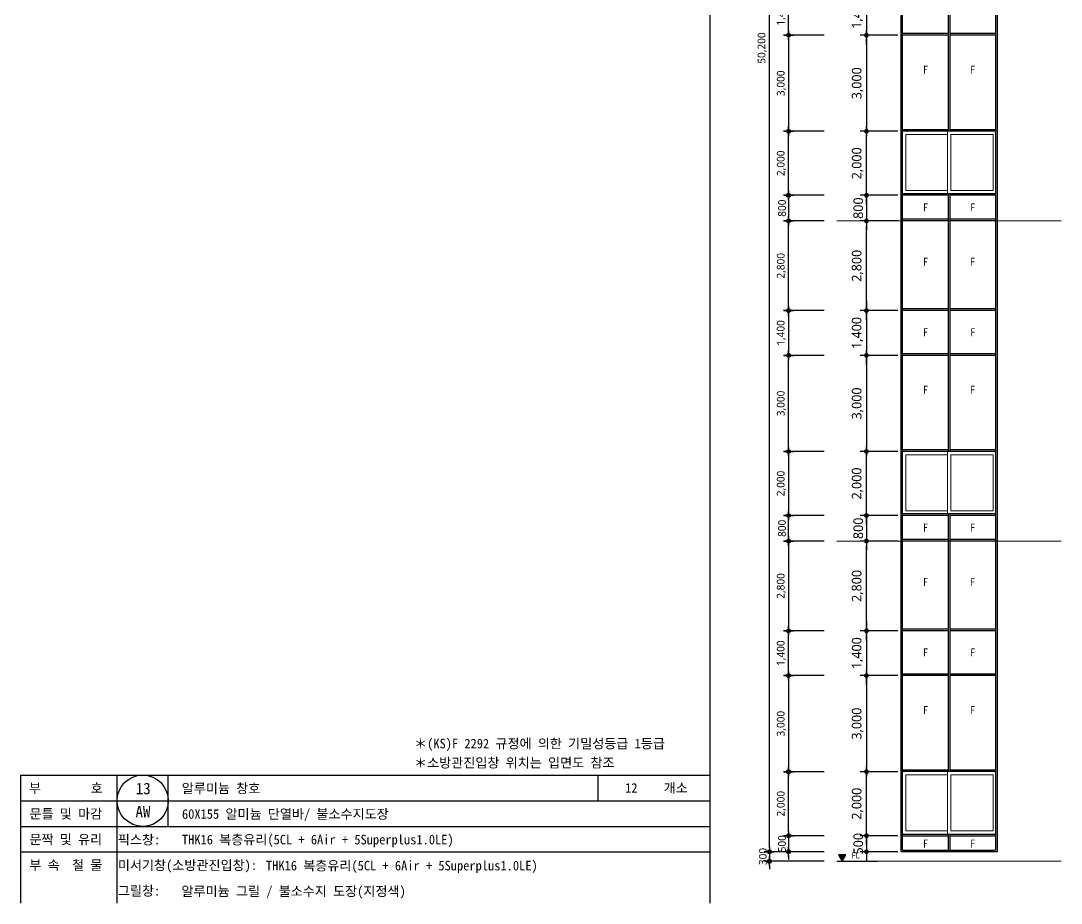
# Model space of a CAD drawing. Header units: millimetres. Extents: x 34479 to 326239, y 111570 to 168880.
# Drawn here: x 221487 to 253971, y 112615 to 140173 of the extents above; entities that cross this region are included whole.
import ezdxf
from ezdxf.enums import TextEntityAlignment as Align

# ---------------------------------------------------------------- set-up
doc = ezdxf.new("R2010")
doc.units = ezdxf.units.MM
doc.header["$LTSCALE"] = 100
doc.header["$MEASUREMENT"] = 0
doc.header["$PDSIZE"] = -10
doc.linetypes.add('CEN', pattern=[62, 60, -1, 0, -1])
doc.layers.get('0').update_dxf_attribs({"linetype": 'CONTINUOUS'})
doc.layers.get('Defpoints').update_dxf_attribs({"color": 153, "linetype": 'CONTINUOUS'})
for name, color, linetype, lineweight in [('A-AXIS-LINE', 1, 'CEN', 15), ('A-ELEV-LIN3', 8, 'CONTINUOUS', 18), ('A-ELEV-WIN', 4, 'CONTINUOUS', 25), ('A-MKXS-TEXT1', 3, 'CONTINUOUS', 25), ('A-XXXX-SYMB', 7, 'CONTINUOUS', 25)]:
    doc.layers.add(name, color=color, linetype=linetype, lineweight=lineweight)
doc.layers.add('A-XXXX-NPLT', color=144, linetype='CONTINUOUS', plot=False)
for name, color, linetype in [('A-XXXX-TABL', 7, 'CONTINUOUS'), ('A-XXXX-TXT2', 3, 'CONTINUOUS'), ('dim', 7, 'CONTINUOUS'), ('NDIM', 7, 'CONTINUOUS')]:
    doc.layers.add(name, color=color, linetype=linetype)
doc.styles.add('HY울릉도L', font='')
doc.styles.add('돋움체', font='')
doc.styles.add('맑은고딕', font='malgun.ttf')
doc.styles.get('HY울릉도L').set_extended_font_data('HYwulM')
doc.styles.get('돋움체').set_extended_font_data('DotumChe')
doc.dimstyles.new('CDIM', dxfattribs={"dimtxt": 3, "dimasz": 1.5, "dimexe": 2, "dimexo": 1, "dimgap": 1, "dimtad": 1, "dimdec": 0, "dimrnd": 0.5, "dimzin": 0, "dimdsep": 32, "dimlunit": 6, "dimtxsty": 'HY울릉도L', "dimblk1": '_CIDOT', "dimblk2": '_CIDOT', "dimsah": 1, "dimcen": 5.5, "dimclrd": 2, "dimclre": 2, "dimclrt": 7, "dimadec": 0, "dimazin": 0, "dimtfac": 1, "dimtdec": 0, "dimtix": 1, "dimtmove": 2, "dimatfit": 1, "dimldrblk": '_CIDOT', "dimfxl": 1, "dimtolj": 1, "dimtzin": 0, "dimlwd": -1, "dimarcsym": 0})
doc.dimstyles.new('NDIM', dxfattribs={"dimscale": 5, "dimtxt": 3, "dimasz": 1.5, "dimexe": 2, "dimexo": 5, "dimgap": 1, "dimtad": 1, "dimdec": 0, "dimrnd": 0.25, "dimzin": 0, "dimdsep": 46, "dimlunit": 6, "dimtxsty": '돋움체', "dimblk1": '_CIDOT', "dimblk2": '_CIDOT', "dimsah": 1, "dimcen": 5, "dimclrd": 7, "dimclre": 7, "dimclrt": 3, "dimadec": 0, "dimazin": 0, "dimtfac": 1, "dimtdec": 0, "dimtix": 1, "dimtmove": 2, "dimatfit": 1, "dimfxl": 1, "dimtolj": 1, "dimtzin": 0, "dimarcsym": 0})

# ---------------------------------------------------------------- blocks, each defined once
blk = doc.blocks.new('_CIDOT')
at = {"color": 0, "linetype": 'ByBlock'}
blk.add_line((2, 0), (-1, 0), dxfattribs=at)
at = {"color": 0, "linetype": 'ByBlock', "const_width": 0.5}
blk.add_lwpolyline([(-0.25, 0, 1), (0.25, 0, 1)], format="xyb", close=True, dxfattribs=at)
blk = doc.blocks.new('*D324')
at = {"layer": 'A-XXXX-NPLT', "transparency": 16777216}
for p, q in [((247891, 124873), (247891, 125023)), ((247891, 124723), (247891, 123923)), ((247891, 123773), (247891, 123623))]:
    blk.add_line(p, q, dxfattribs=at)
at = {"layer": 'A-XXXX-NPLT', "lineweight": -2, "transparency": 16777216}
for p, q in [((248871, 124723), (247691, 124723)), ((248871, 123923), (247691, 123923))]:
    blk.add_line(p, q, dxfattribs=at)
at = {"layer": 'Defpoints', "color": 0, "transparency": 16777216}
for p in [(248971, 124723), (247891, 123923), (248971, 123923)]:
    blk.add_point(p, dxfattribs=at)
at = {"layer": 'A-XXXX-NPLT', "transparency": 16777216, "xscale": 150, "yscale": 150, "zscale": 150}
for p, rotation in [((247891, 124723), 270), ((247891, 123923), 90)]:
    blk.add_blockref('_CIDOT', p, dxfattribs=dict(at, rotation=rotation))
at = {"layer": 'A-XXXX-NPLT', "color": 3, "transparency": 16777216, "insert": (247636, 124323), "char_height": 300, "attachment_point": 5, "rotation": 90, "style": '맑은고딕'}
blk.add_mtext('\\A1;800', dxfattribs=at)
blk = doc.blocks.new('*D325')
at = {"layer": 'A-XXXX-NPLT', "lineweight": -2, "transparency": 16777216}
for p, q in [((248871, 126723), (247691, 126723)), ((248871, 124723), (247691, 124723))]:
    blk.add_line(p, q, dxfattribs=at)
at = {"layer": 'A-XXXX-NPLT', "transparency": 16777216}
blk.add_line((247891, 124873), (247891, 126573), dxfattribs=at)
at = {"layer": 'Defpoints', "color": 0, "transparency": 16777216}
for p in [(247891, 126723), (248971, 126723), (248971, 124723)]:
    blk.add_point(p, dxfattribs=at)
at = {"layer": 'A-XXXX-NPLT', "transparency": 16777216, "xscale": 150, "yscale": 150, "zscale": 150}
for p, rotation in [((247891, 126723), 90), ((247891, 124723), 270)]:
    blk.add_blockref('_CIDOT', p, dxfattribs=dict(at, rotation=rotation))
at = {"layer": 'A-XXXX-NPLT', "color": 3, "transparency": 16777216, "insert": (247611, 125723), "char_height": 300, "attachment_point": 5, "rotation": 90, "style": '맑은고딕'}
blk.add_mtext('\\A1;2,000', dxfattribs=at)
blk = doc.blocks.new('*D326')
at = {"layer": 'A-XXXX-NPLT', "lineweight": -2, "transparency": 16777216}
for p, q in [((248871, 133923), (247691, 133923)), ((248871, 131123), (247691, 131123))]:
    blk.add_line(p, q, dxfattribs=at)
at = {"layer": 'A-XXXX-NPLT', "transparency": 16777216}
blk.add_line((247891, 131273), (247891, 133773), dxfattribs=at)
at = {"layer": 'Defpoints', "color": 0, "transparency": 16777216}
for p in [(247891, 133923), (248971, 133923), (248971, 131123)]:
    blk.add_point(p, dxfattribs=at)
at = {"layer": 'A-XXXX-NPLT', "transparency": 16777216, "xscale": 150, "yscale": 150, "zscale": 150}
for p, rotation in [((247891, 133923), 90), ((247891, 131123), 270)]:
    blk.add_blockref('_CIDOT', p, dxfattribs=dict(at, rotation=rotation))
at = {"layer": 'A-XXXX-NPLT', "color": 3, "transparency": 16777216, "insert": (247611, 132523), "char_height": 300, "attachment_point": 5, "rotation": 90, "style": '맑은고딕'}
blk.add_mtext('\\A1;2,800', dxfattribs=at)
blk = doc.blocks.new('*D327')
at = {"layer": 'A-XXXX-NPLT', "lineweight": -2, "transparency": 16777216}
for p, q in [((248871, 131123), (247691, 131123)), ((248871, 129723), (247691, 129723))]:
    blk.add_line(p, q, dxfattribs=at)
at = {"layer": 'A-XXXX-NPLT', "transparency": 16777216}
blk.add_line((247891, 130973), (247891, 129873), dxfattribs=at)
at = {"layer": 'Defpoints', "color": 0, "transparency": 16777216}
for p in [(248971, 131123), (247891, 129723), (248971, 129723)]:
    blk.add_point(p, dxfattribs=at)
at = {"layer": 'A-XXXX-NPLT', "transparency": 16777216, "xscale": 150, "yscale": 150, "zscale": 150}
for p, rotation in [((247891, 131123), 90), ((247891, 129723), 270)]:
    blk.add_blockref('_CIDOT', p, dxfattribs=dict(at, rotation=rotation))
at = {"layer": 'A-XXXX-NPLT', "color": 3, "transparency": 16777216, "insert": (247610, 130423), "char_height": 300, "attachment_point": 5, "rotation": 90, "style": '맑은고딕'}
blk.add_mtext('\\A1;1,400', dxfattribs=at)
blk = doc.blocks.new('*D328')
at = {"layer": 'A-XXXX-NPLT', "lineweight": -2, "transparency": 16777216}
for p, q in [((248871, 129723), (247691, 129723)), ((248871, 126723), (247691, 126723))]:
    blk.add_line(p, q, dxfattribs=at)
at = {"layer": 'A-XXXX-NPLT', "transparency": 16777216}
blk.add_line((247891, 129573), (247891, 126873), dxfattribs=at)
at = {"layer": 'Defpoints', "color": 0, "transparency": 16777216}
for p in [(248971, 129723), (247891, 126723), (248971, 126723)]:
    blk.add_point(p, dxfattribs=at)
at = {"layer": 'A-XXXX-NPLT', "transparency": 16777216, "xscale": 150, "yscale": 150, "zscale": 150}
for p, rotation in [((247891, 129723), 90), ((247891, 126723), 270)]:
    blk.add_blockref('_CIDOT', p, dxfattribs=dict(at, rotation=rotation))
at = {"layer": 'A-XXXX-NPLT', "color": 3, "transparency": 16777216, "insert": (247611, 128223), "char_height": 300, "attachment_point": 5, "rotation": 90, "style": '맑은고딕'}
blk.add_mtext('\\A1;3,000', dxfattribs=at)
blk = doc.blocks.new('*D329')
at = {"layer": 'A-XXXX-NPLT', "transparency": 16777216}
for p, q in [((247891, 114873), (247891, 115023)), ((247891, 114723), (247891, 114223)), ((247891, 114073), (247891, 113923))]:
    blk.add_line(p, q, dxfattribs=at)
at = {"layer": 'A-XXXX-NPLT', "lineweight": -2, "transparency": 16777216}
for p, q in [((248871, 114723), (247691, 114723)), ((248871, 114223), (247691, 114223))]:
    blk.add_line(p, q, dxfattribs=at)
at = {"layer": 'Defpoints', "color": 0, "transparency": 16777216}
for p in [(248971, 114723), (247891, 114223), (248971, 114223)]:
    blk.add_point(p, dxfattribs=at)
at = {"layer": 'A-XXXX-NPLT', "transparency": 16777216, "xscale": 150, "yscale": 150, "zscale": 150}
for p, rotation in [((247891, 114723), 270), ((247891, 114223), 90)]:
    blk.add_blockref('_CIDOT', p, dxfattribs=dict(at, rotation=rotation))
at = {"layer": 'A-XXXX-NPLT', "color": 3, "transparency": 16777216, "insert": (247636, 114473), "char_height": 300, "attachment_point": 5, "rotation": 90, "style": '맑은고딕'}
blk.add_mtext('\\A1;500', dxfattribs=at)
blk = doc.blocks.new('*D330')
at = {"layer": 'A-XXXX-NPLT', "lineweight": -2, "transparency": 16777216}
for p, q in [((248871, 116723), (247691, 116723)), ((248871, 114723), (247691, 114723))]:
    blk.add_line(p, q, dxfattribs=at)
at = {"layer": 'A-XXXX-NPLT', "transparency": 16777216}
blk.add_line((247891, 114873), (247891, 116573), dxfattribs=at)
at = {"layer": 'Defpoints', "color": 0, "transparency": 16777216}
for p in [(247891, 116723), (248971, 116723), (248971, 114723)]:
    blk.add_point(p, dxfattribs=at)
at = {"layer": 'A-XXXX-NPLT', "transparency": 16777216, "xscale": 150, "yscale": 150, "zscale": 150}
for p, rotation in [((247891, 116723), 90), ((247891, 114723), 270)]:
    blk.add_blockref('_CIDOT', p, dxfattribs=dict(at, rotation=rotation))
at = {"layer": 'A-XXXX-NPLT', "color": 3, "transparency": 16777216, "insert": (247611, 115723), "char_height": 300, "attachment_point": 5, "rotation": 90, "style": '맑은고딕'}
blk.add_mtext('\\A1;2,000', dxfattribs=at)
blk = doc.blocks.new('*D331')
at = {"layer": 'A-XXXX-NPLT', "lineweight": -2, "transparency": 16777216}
for p, q in [((248871, 123923), (247691, 123923)), ((248871, 121123), (247691, 121123))]:
    blk.add_line(p, q, dxfattribs=at)
at = {"layer": 'A-XXXX-NPLT', "transparency": 16777216}
blk.add_line((247891, 121273), (247891, 123773), dxfattribs=at)
at = {"layer": 'Defpoints', "color": 0, "transparency": 16777216}
for p in [(247891, 123923), (248971, 123923), (248971, 121123)]:
    blk.add_point(p, dxfattribs=at)
at = {"layer": 'A-XXXX-NPLT', "transparency": 16777216, "xscale": 150, "yscale": 150, "zscale": 150}
for p, rotation in [((247891, 123923), 90), ((247891, 121123), 270)]:
    blk.add_blockref('_CIDOT', p, dxfattribs=dict(at, rotation=rotation))
at = {"layer": 'A-XXXX-NPLT', "color": 3, "transparency": 16777216, "insert": (247611, 122523), "char_height": 300, "attachment_point": 5, "rotation": 90, "style": '맑은고딕'}
blk.add_mtext('\\A1;2,800', dxfattribs=at)
blk = doc.blocks.new('*D332')
at = {"layer": 'A-XXXX-NPLT', "lineweight": -2, "transparency": 16777216}
for p, q in [((248871, 121123), (247691, 121123)), ((248871, 119723), (247691, 119723))]:
    blk.add_line(p, q, dxfattribs=at)
at = {"layer": 'A-XXXX-NPLT', "transparency": 16777216}
blk.add_line((247891, 120973), (247891, 119873), dxfattribs=at)
at = {"layer": 'Defpoints', "color": 0, "transparency": 16777216}
for p in [(248971, 121123), (247891, 119723), (248971, 119723)]:
    blk.add_point(p, dxfattribs=at)
at = {"layer": 'A-XXXX-NPLT', "transparency": 16777216, "xscale": 150, "yscale": 150, "zscale": 150}
for p, rotation in [((247891, 121123), 90), ((247891, 119723), 270)]:
    blk.add_blockref('_CIDOT', p, dxfattribs=dict(at, rotation=rotation))
at = {"layer": 'A-XXXX-NPLT', "color": 3, "transparency": 16777216, "insert": (247610, 120423), "char_height": 300, "attachment_point": 5, "rotation": 90, "style": '맑은고딕'}
blk.add_mtext('\\A1;1,400', dxfattribs=at)
blk = doc.blocks.new('*D333')
at = {"layer": 'A-XXXX-NPLT', "lineweight": -2, "transparency": 16777216}
for p, q in [((248871, 119723), (247691, 119723)), ((248871, 116723), (247691, 116723))]:
    blk.add_line(p, q, dxfattribs=at)
at = {"layer": 'A-XXXX-NPLT', "transparency": 16777216}
blk.add_line((247891, 119573), (247891, 116873), dxfattribs=at)
at = {"layer": 'Defpoints', "color": 0, "transparency": 16777216}
for p in [(248971, 119723), (247891, 116723), (248971, 116723)]:
    blk.add_point(p, dxfattribs=at)
at = {"layer": 'A-XXXX-NPLT', "transparency": 16777216, "xscale": 150, "yscale": 150, "zscale": 150}
for p, rotation in [((247891, 119723), 90), ((247891, 116723), 270)]:
    blk.add_blockref('_CIDOT', p, dxfattribs=dict(at, rotation=rotation))
at = {"layer": 'A-XXXX-NPLT', "color": 3, "transparency": 16777216, "insert": (247611, 118223), "char_height": 300, "attachment_point": 5, "rotation": 90, "style": '맑은고딕'}
blk.add_mtext('\\A1;3,000', dxfattribs=at)
blk = doc.blocks.new('*D334')
at = {"layer": 'A-XXXX-NPLT', "transparency": 16777216}
for p, q in [((247891, 134873), (247891, 135023)), ((247891, 134723), (247891, 133923)), ((247891, 133773), (247891, 133623))]:
    blk.add_line(p, q, dxfattribs=at)
at = {"layer": 'A-XXXX-NPLT', "lineweight": -2, "transparency": 16777216}
for p, q in [((248871, 134723), (247691, 134723)), ((248871, 133923), (247691, 133923))]:
    blk.add_line(p, q, dxfattribs=at)
at = {"layer": 'Defpoints', "color": 0, "transparency": 16777216}
for p in [(248971, 134723), (247891, 133923), (248971, 133923)]:
    blk.add_point(p, dxfattribs=at)
at = {"layer": 'A-XXXX-NPLT', "transparency": 16777216, "xscale": 150, "yscale": 150, "zscale": 150}
for p, rotation in [((247891, 134723), 270), ((247891, 133923), 90)]:
    blk.add_blockref('_CIDOT', p, dxfattribs=dict(at, rotation=rotation))
at = {"layer": 'A-XXXX-NPLT', "color": 3, "transparency": 16777216, "insert": (247636, 134323), "char_height": 300, "attachment_point": 5, "rotation": 90, "style": '맑은고딕'}
blk.add_mtext('\\A1;800', dxfattribs=at)
blk = doc.blocks.new('*D282')
at = {"layer": 'A-XXXX-NPLT', "lineweight": -2, "transparency": 16777216}
for p, q in [((248871, 136723), (247691, 136723)), ((248871, 134723), (247691, 134723))]:
    blk.add_line(p, q, dxfattribs=at)
at = {"layer": 'A-XXXX-NPLT', "transparency": 16777216}
blk.add_line((247891, 134873), (247891, 136573), dxfattribs=at)
at = {"layer": 'Defpoints', "color": 0, "transparency": 16777216}
for p in [(247891, 136723), (248971, 136723), (248971, 134723)]:
    blk.add_point(p, dxfattribs=at)
at = {"layer": 'A-XXXX-NPLT', "transparency": 16777216, "xscale": 150, "yscale": 150, "zscale": 150}
for p, rotation in [((247891, 136723), 90), ((247891, 134723), 270)]:
    blk.add_blockref('_CIDOT', p, dxfattribs=dict(at, rotation=rotation))
at = {"layer": 'A-XXXX-NPLT', "color": 3, "transparency": 16777216, "insert": (247611, 135723), "char_height": 300, "attachment_point": 5, "rotation": 90, "style": '맑은고딕'}
blk.add_mtext('\\A1;2,000', dxfattribs=at)
blk = doc.blocks.new('*D284')
at = {"layer": 'A-XXXX-NPLT', "lineweight": -2, "transparency": 16777216}
for p, q in [((248871, 141123), (247691, 141123)), ((248871, 139723), (247691, 139723))]:
    blk.add_line(p, q, dxfattribs=at)
at = {"layer": 'A-XXXX-NPLT', "transparency": 16777216}
blk.add_line((247891, 140973), (247891, 139873), dxfattribs=at)
at = {"layer": 'Defpoints', "color": 0, "transparency": 16777216}
for p in [(248971, 141123), (247891, 139723), (248971, 139723)]:
    blk.add_point(p, dxfattribs=at)
at = {"layer": 'A-XXXX-NPLT', "transparency": 16777216, "xscale": 150, "yscale": 150, "zscale": 150}
for p, rotation in [((247891, 141123), 90), ((247891, 139723), 270)]:
    blk.add_blockref('_CIDOT', p, dxfattribs=dict(at, rotation=rotation))
at = {"layer": 'A-XXXX-NPLT', "color": 3, "transparency": 16777216, "insert": (247610, 140423), "char_height": 300, "attachment_point": 5, "rotation": 90, "style": '맑은고딕'}
blk.add_mtext('\\A1;1,400', dxfattribs=at)
blk = doc.blocks.new('*D285')
at = {"layer": 'A-XXXX-NPLT', "lineweight": -2, "transparency": 16777216}
for p, q in [((248871, 139723), (247691, 139723)), ((248871, 136723), (247691, 136723))]:
    blk.add_line(p, q, dxfattribs=at)
at = {"layer": 'A-XXXX-NPLT', "transparency": 16777216}
blk.add_line((247891, 139573), (247891, 136873), dxfattribs=at)
at = {"layer": 'Defpoints', "color": 0, "transparency": 16777216}
for p in [(248971, 139723), (247891, 136723), (248971, 136723)]:
    blk.add_point(p, dxfattribs=at)
at = {"layer": 'A-XXXX-NPLT', "transparency": 16777216, "xscale": 150, "yscale": 150, "zscale": 150}
for p, rotation in [((247891, 139723), 90), ((247891, 136723), 270)]:
    blk.add_blockref('_CIDOT', p, dxfattribs=dict(at, rotation=rotation))
at = {"layer": 'A-XXXX-NPLT', "color": 3, "transparency": 16777216, "insert": (247611, 138223), "char_height": 300, "attachment_point": 5, "rotation": 90, "style": '맑은고딕'}
blk.add_mtext('\\A1;3,000', dxfattribs=at)
blk = doc.blocks.new('DIMDOT')
at = {"layer": 'dim'}
h = blk.add_hatch(color=7, dxfattribs=at)
h.paths.add_polyline_path([(0, 0.23), (0, 0.5, 0.414214), (-0.5, 0), (-0.23, 0, -0.414214)])
h.paths.add_polyline_path([(0, 0.23, 0.414214), (-0.23, 0), (0, 0)])
h.paths.add_polyline_path([(0.23, 0, 0.414214), (0, 0.23), (0, 0)], flags=17)
h.paths.add_polyline_path([(0, 0.5), (0, 0.23, -0.414214), (0.23, 0), (0.5, 0, 0.414214)])
h.paths.add_polyline_path([(0.5, 0), (0.23, 0, -0.414214), (0, -0.23), (0, -0.5, 0.414214)])
h.paths.add_polyline_path([(0.23, 0), (0, 0), (0, -0.23, 0.414214)], flags=17)
h.paths.add_polyline_path([(0, 0), (-0.23, 0, 0.414214), (0, -0.23)])
h.paths.add_polyline_path([(0, -0.5), (0, -0.23, -0.414214), (-0.23, 0), (-0.5, 0, 0.414214)])
at = {"layer": 'dim', "color": 7}
for p, q in [((-1.25, 0), (1.25, 0)), ((0, -1.25), (0, 1.25))]:
    blk.add_line(p, q, dxfattribs=at)
for radius in [0.5, 0.233]:
    blk.add_circle((0, 0), radius, dxfattribs=at)
blk = doc.blocks.new('*D296')
at = {"layer": 'Defpoints', "color": 0, "transparency": 16777216}
for p in [(244859, 164423, 0), (246971, 164423), (246971, 114223, 0)]:
    blk.add_point(p, dxfattribs=at)
at = {"layer": 'NDIM', "lineweight": -2, "transparency": 16777216}
for p, q in [((246571, 164423, 0), (244699, 164423, 0)), ((244859, 114343, 0), (244859, 164303, 0)), ((246571, 114223, 0), (244699, 114223, 0))]:
    blk.add_line(p, q, dxfattribs=at)
at = {"layer": 'NDIM', "lineweight": -2, "transparency": 16777216, "xscale": 120, "yscale": 120, "zscale": 120}
for p, rotation in [((244859, 164423, 0), 90), ((244859, 114223, 0), 270)]:
    blk.add_blockref('DIMDOT', p, dxfattribs=dict(at, rotation=rotation))
at = {"layer": 'NDIM', "color": 3, "transparency": 16777216, "insert": (244635, 139323, 0), "char_height": 240, "attachment_point": 5, "rotation": 90, "style": '맑은고딕'}
blk.add_mtext('\\A1;50,200', dxfattribs=at)
blk = doc.blocks.new('*D299')
at = {"layer": 'Defpoints', "color": 0, "transparency": 16777216}
for p in [(246971, 114223, 0), (244859, 113923, 0), (246971, 113923, 0)]:
    blk.add_point(p, dxfattribs=at)
at = {"layer": 'NDIM', "lineweight": -2, "transparency": 16777216}
for p, q in [((244859, 114343, 0), (244859, 114463, 0)), ((246571, 114223, 0), (244699, 114223, 0)), ((244859, 114223, 0), (244859, 113923, 0)), ((246571, 113923, 0), (244699, 113923, 0)), ((244859, 113803, 0), (244859, 113683, 0))]:
    blk.add_line(p, q, dxfattribs=at)
at = {"layer": 'NDIM', "lineweight": -2, "transparency": 16777216, "xscale": 120, "yscale": 120, "zscale": 120}
for p, rotation in [((244859, 114223, 0), 270), ((244859, 113923, 0), 90)]:
    blk.add_blockref('DIMDOT', p, dxfattribs=dict(at, rotation=rotation))
at = {"layer": 'NDIM', "color": 3, "transparency": 16777216, "insert": (244655, 114073, 0), "char_height": 240, "attachment_point": 5, "rotation": 90, "style": '맑은고딕'}
blk.add_mtext('\\A1;300', dxfattribs=at)
blk = doc.blocks.new('*D307')
at = {"layer": 'Defpoints', "color": 0, "transparency": 16777216}
for p in [(245459, 141123), (246971, 141123, 0), (246971, 139723, 0)]:
    blk.add_point(p, dxfattribs=at)
at = {"layer": 'NDIM', "lineweight": -2, "transparency": 16777216}
for p, q in [((246571, 141123), (245299, 141123)), ((245459, 139843), (245459, 141003)), ((246571, 139723), (245299, 139723))]:
    blk.add_line(p, q, dxfattribs=at)
at = {"layer": 'NDIM', "lineweight": -2, "transparency": 16777216, "xscale": 120, "yscale": 120, "zscale": 120}
for p, rotation in [((245459, 141123), 90), ((245459, 139723), 270)]:
    blk.add_blockref('DIMDOT', p, dxfattribs=dict(at, rotation=rotation))
at = {"layer": 'NDIM', "color": 3, "transparency": 16777216, "insert": (245234, 140423), "char_height": 240, "attachment_point": 5, "rotation": 90, "style": '맑은고딕'}
blk.add_mtext('\\A1;1,400', dxfattribs=at)
blk = doc.blocks.new('*D308')
at = {"layer": 'Defpoints', "color": 0, "transparency": 16777216}
for p in [(246971, 139723, 0), (245459, 136723), (246971, 136723, 0)]:
    blk.add_point(p, dxfattribs=at)
at = {"layer": 'NDIM', "lineweight": -2, "transparency": 16777216}
for p, q in [((246571, 139723), (245299, 139723)), ((245459, 139603), (245459, 136843)), ((246571, 136723), (245299, 136723))]:
    blk.add_line(p, q, dxfattribs=at)
at = {"layer": 'NDIM', "lineweight": -2, "transparency": 16777216, "xscale": 120, "yscale": 120, "zscale": 120}
for p, rotation in [((245459, 139723), 90), ((245459, 136723), 270)]:
    blk.add_blockref('DIMDOT', p, dxfattribs=dict(at, rotation=rotation))
at = {"layer": 'NDIM', "color": 3, "transparency": 16777216, "insert": (245235, 138223), "char_height": 240, "attachment_point": 5, "rotation": 90, "style": '맑은고딕'}
blk.add_mtext('\\A1;3,000', dxfattribs=at)
blk = doc.blocks.new('*D309')
at = {"layer": 'Defpoints', "color": 0, "transparency": 16777216}
for p in [(245459, 136723), (246971, 136723, 0), (246971, 134723, 0)]:
    blk.add_point(p, dxfattribs=at)
at = {"layer": 'NDIM', "lineweight": -2, "transparency": 16777216}
for p, q in [((246571, 136723), (245299, 136723)), ((245459, 134843), (245459, 136603)), ((246571, 134723), (245299, 134723))]:
    blk.add_line(p, q, dxfattribs=at)
at = {"layer": 'NDIM', "lineweight": -2, "transparency": 16777216, "xscale": 120, "yscale": 120, "zscale": 120}
for p, rotation in [((245459, 136723), 90), ((245459, 134723), 270)]:
    blk.add_blockref('DIMDOT', p, dxfattribs=dict(at, rotation=rotation))
at = {"layer": 'NDIM', "color": 3, "transparency": 16777216, "insert": (245235, 135723), "char_height": 240, "attachment_point": 5, "rotation": 90, "style": '맑은고딕'}
blk.add_mtext('\\A1;2,000', dxfattribs=at)
blk = doc.blocks.new('*D310')
at = {"layer": 'Defpoints', "color": 0, "transparency": 16777216}
for p in [(246971, 134723, 0), (245459, 133923), (246971, 133923, 0)]:
    blk.add_point(p, dxfattribs=at)
at = {"layer": 'NDIM', "lineweight": -2, "transparency": 16777216}
for p, q in [((246571, 134723), (245299, 134723)), ((245459, 134603), (245459, 134043)), ((246571, 133923), (245299, 133923))]:
    blk.add_line(p, q, dxfattribs=at)
at = {"layer": 'NDIM', "lineweight": -2, "transparency": 16777216, "xscale": 120, "yscale": 120, "zscale": 120}
for p, rotation in [((245459, 134723), 90), ((245459, 133923), 270)]:
    blk.add_blockref('DIMDOT', p, dxfattribs=dict(at, rotation=rotation))
at = {"layer": 'NDIM', "color": 3, "transparency": 16777216, "insert": (245255, 134323), "char_height": 240, "attachment_point": 5, "rotation": 90, "style": '맑은고딕'}
blk.add_mtext('\\A1;800', dxfattribs=at)
blk = doc.blocks.new('*D311')
at = {"layer": 'Defpoints', "color": 0, "transparency": 16777216}
for p in [(245459, 133923), (246971, 133923, 0), (246971, 131123, 0)]:
    blk.add_point(p, dxfattribs=at)
at = {"layer": 'NDIM', "lineweight": -2, "transparency": 16777216}
for p, q in [((246571, 133923), (245299, 133923)), ((245459, 131243), (245459, 133803)), ((246571, 131123), (245299, 131123))]:
    blk.add_line(p, q, dxfattribs=at)
at = {"layer": 'NDIM', "lineweight": -2, "transparency": 16777216, "xscale": 120, "yscale": 120, "zscale": 120}
for p, rotation in [((245459, 133923), 90), ((245459, 131123), 270)]:
    blk.add_blockref('DIMDOT', p, dxfattribs=dict(at, rotation=rotation))
at = {"layer": 'NDIM', "color": 3, "transparency": 16777216, "insert": (245235, 132523), "char_height": 240, "attachment_point": 5, "rotation": 90, "style": '맑은고딕'}
blk.add_mtext('\\A1;2,800', dxfattribs=at)
blk = doc.blocks.new('*D312')
at = {"layer": 'Defpoints', "color": 0, "transparency": 16777216}
for p in [(246971, 131123, 0), (245459, 129723), (246971, 129723, 0)]:
    blk.add_point(p, dxfattribs=at)
at = {"layer": 'NDIM', "lineweight": -2, "transparency": 16777216}
for p, q in [((246571, 131123), (245299, 131123)), ((245459, 131003), (245459, 129843)), ((246571, 129723), (245299, 129723))]:
    blk.add_line(p, q, dxfattribs=at)
at = {"layer": 'NDIM', "lineweight": -2, "transparency": 16777216, "xscale": 120, "yscale": 120, "zscale": 120}
for p, rotation in [((245459, 131123), 90), ((245459, 129723), 270)]:
    blk.add_blockref('DIMDOT', p, dxfattribs=dict(at, rotation=rotation))
at = {"layer": 'NDIM', "color": 3, "transparency": 16777216, "insert": (245234, 130423), "char_height": 240, "attachment_point": 5, "rotation": 90, "style": '맑은고딕'}
blk.add_mtext('\\A1;1,400', dxfattribs=at)
blk = doc.blocks.new('*D313')
at = {"layer": 'Defpoints', "color": 0, "transparency": 16777216}
for p in [(245459, 129723), (246971, 129723, 0), (246971, 126723, 0)]:
    blk.add_point(p, dxfattribs=at)
at = {"layer": 'NDIM', "lineweight": -2, "transparency": 16777216}
for p, q in [((246571, 129723), (245299, 129723)), ((245459, 126843), (245459, 129603)), ((246571, 126723), (245299, 126723))]:
    blk.add_line(p, q, dxfattribs=at)
at = {"layer": 'NDIM', "lineweight": -2, "transparency": 16777216, "xscale": 120, "yscale": 120, "zscale": 120}
for p, rotation in [((245459, 129723), 90), ((245459, 126723), 270)]:
    blk.add_blockref('DIMDOT', p, dxfattribs=dict(at, rotation=rotation))
at = {"layer": 'NDIM', "color": 3, "transparency": 16777216, "insert": (245235, 128223), "char_height": 240, "attachment_point": 5, "rotation": 90, "style": '맑은고딕'}
blk.add_mtext('\\A1;3,000', dxfattribs=at)
blk = doc.blocks.new('*D314')
at = {"layer": 'Defpoints', "color": 0, "transparency": 16777216}
for p in [(246971, 126723, 0), (245459, 124723), (246971, 124723, 0)]:
    blk.add_point(p, dxfattribs=at)
at = {"layer": 'NDIM', "lineweight": -2, "transparency": 16777216}
for p, q in [((246571, 126723), (245299, 126723)), ((245459, 126603), (245459, 124843)), ((246571, 124723), (245299, 124723))]:
    blk.add_line(p, q, dxfattribs=at)
at = {"layer": 'NDIM', "lineweight": -2, "transparency": 16777216, "xscale": 120, "yscale": 120, "zscale": 120}
for p, rotation in [((245459, 126723), 90), ((245459, 124723), 270)]:
    blk.add_blockref('DIMDOT', p, dxfattribs=dict(at, rotation=rotation))
at = {"layer": 'NDIM', "color": 3, "transparency": 16777216, "insert": (245235, 125723), "char_height": 240, "attachment_point": 5, "rotation": 90, "style": '맑은고딕'}
blk.add_mtext('\\A1;2,000', dxfattribs=at)
blk = doc.blocks.new('*D315')
at = {"layer": 'Defpoints', "color": 0, "transparency": 16777216}
for p in [(245459, 124723), (246971, 124723, 0), (246971, 123923, 0)]:
    blk.add_point(p, dxfattribs=at)
at = {"layer": 'NDIM', "lineweight": -2, "transparency": 16777216}
for p, q in [((246571, 124723), (245299, 124723)), ((245459, 124043), (245459, 124603)), ((246571, 123923), (245299, 123923))]:
    blk.add_line(p, q, dxfattribs=at)
at = {"layer": 'NDIM', "lineweight": -2, "transparency": 16777216, "xscale": 120, "yscale": 120, "zscale": 120}
for p, rotation in [((245459, 124723), 90), ((245459, 123923), 270)]:
    blk.add_blockref('DIMDOT', p, dxfattribs=dict(at, rotation=rotation))
at = {"layer": 'NDIM', "color": 3, "transparency": 16777216, "insert": (245255, 124323), "char_height": 240, "attachment_point": 5, "rotation": 90, "style": '맑은고딕'}
blk.add_mtext('\\A1;800', dxfattribs=at)
blk = doc.blocks.new('*D316')
at = {"layer": 'Defpoints', "color": 0, "transparency": 16777216}
for p in [(246971, 123923, 0), (245459, 121123), (246971, 121123, 0)]:
    blk.add_point(p, dxfattribs=at)
at = {"layer": 'NDIM', "lineweight": -2, "transparency": 16777216}
for p, q in [((246571, 123923), (245299, 123923)), ((245459, 123803), (245459, 121243)), ((246571, 121123), (245299, 121123))]:
    blk.add_line(p, q, dxfattribs=at)
at = {"layer": 'NDIM', "lineweight": -2, "transparency": 16777216, "xscale": 120, "yscale": 120, "zscale": 120}
for p, rotation in [((245459, 123923), 90), ((245459, 121123), 270)]:
    blk.add_blockref('DIMDOT', p, dxfattribs=dict(at, rotation=rotation))
at = {"layer": 'NDIM', "color": 3, "transparency": 16777216, "insert": (245235, 122523), "char_height": 240, "attachment_point": 5, "rotation": 90, "style": '맑은고딕'}
blk.add_mtext('\\A1;2,800', dxfattribs=at)
blk = doc.blocks.new('*D317')
at = {"layer": 'Defpoints', "color": 0, "transparency": 16777216}
for p in [(245459, 116723), (246971, 116723, 0), (246971, 114723, 0)]:
    blk.add_point(p, dxfattribs=at)
at = {"layer": 'NDIM', "lineweight": -2, "transparency": 16777216}
for p, q in [((246571, 116723), (245299, 116723)), ((245459, 114843), (245459, 116603)), ((246571, 114723), (245299, 114723))]:
    blk.add_line(p, q, dxfattribs=at)
at = {"layer": 'NDIM', "lineweight": -2, "transparency": 16777216, "xscale": 120, "yscale": 120, "zscale": 120}
for p, rotation in [((245459, 116723), 90), ((245459, 114723), 270)]:
    blk.add_blockref('DIMDOT', p, dxfattribs=dict(at, rotation=rotation))
at = {"layer": 'NDIM', "color": 3, "transparency": 16777216, "insert": (245235, 115723), "char_height": 240, "attachment_point": 5, "rotation": 90, "style": '맑은고딕'}
blk.add_mtext('\\A1;2,000', dxfattribs=at)
blk = doc.blocks.new('*D318')
at = {"layer": 'Defpoints', "color": 0, "transparency": 16777216}
for p in [(246971, 119723, 0), (245459, 116723), (246971, 116723, 0)]:
    blk.add_point(p, dxfattribs=at)
at = {"layer": 'NDIM', "lineweight": -2, "transparency": 16777216}
for p, q in [((246571, 119723), (245299, 119723)), ((245459, 119603), (245459, 116843)), ((246571, 116723), (245299, 116723))]:
    blk.add_line(p, q, dxfattribs=at)
at = {"layer": 'NDIM', "lineweight": -2, "transparency": 16777216, "xscale": 120, "yscale": 120, "zscale": 120}
for p, rotation in [((245459, 119723), 90), ((245459, 116723), 270)]:
    blk.add_blockref('DIMDOT', p, dxfattribs=dict(at, rotation=rotation))
at = {"layer": 'NDIM', "color": 3, "transparency": 16777216, "insert": (245235, 118223), "char_height": 240, "attachment_point": 5, "rotation": 90, "style": '맑은고딕'}
blk.add_mtext('\\A1;3,000', dxfattribs=at)
blk = doc.blocks.new('*D319')
at = {"layer": 'Defpoints', "color": 0, "transparency": 16777216}
for p in [(245459, 121123), (246971, 121123, 0), (246971, 119723, 0)]:
    blk.add_point(p, dxfattribs=at)
at = {"layer": 'NDIM', "lineweight": -2, "transparency": 16777216}
for p, q in [((246571, 121123), (245299, 121123)), ((245459, 119843), (245459, 121003)), ((246571, 119723), (245299, 119723))]:
    blk.add_line(p, q, dxfattribs=at)
at = {"layer": 'NDIM', "lineweight": -2, "transparency": 16777216, "xscale": 120, "yscale": 120, "zscale": 120}
for p, rotation in [((245459, 121123), 90), ((245459, 119723), 270)]:
    blk.add_blockref('DIMDOT', p, dxfattribs=dict(at, rotation=rotation))
at = {"layer": 'NDIM', "color": 3, "transparency": 16777216, "insert": (245234, 120423), "char_height": 240, "attachment_point": 5, "rotation": 90, "style": '맑은고딕'}
blk.add_mtext('\\A1;1,400', dxfattribs=at)
blk = doc.blocks.new('*D320')
at = {"layer": 'Defpoints', "color": 0, "transparency": 16777216}
for p in [(246971, 114723, 0), (245459, 114223), (246971, 114223, 0)]:
    blk.add_point(p, dxfattribs=at)
at = {"layer": 'NDIM', "lineweight": -2, "transparency": 16777216}
for p, q in [((246571, 114723), (245299, 114723)), ((245459, 114843), (245459, 114963)), ((245459, 114723), (245459, 114223)), ((246571, 114223), (245299, 114223)), ((245459, 114103), (245459, 113983))]:
    blk.add_line(p, q, dxfattribs=at)
at = {"layer": 'NDIM', "lineweight": -2, "transparency": 16777216, "xscale": 120, "yscale": 120, "zscale": 120}
for p, rotation in [((245459, 114723), 270), ((245459, 114223), 90)]:
    blk.add_blockref('DIMDOT', p, dxfattribs=dict(at, rotation=rotation))
at = {"layer": 'NDIM', "color": 3, "transparency": 16777216, "insert": (245255, 114473), "char_height": 240, "attachment_point": 5, "rotation": 90, "style": '맑은고딕'}
blk.add_mtext('\\A1;500', dxfattribs=at)

msp = doc.modelspace()

# ---------------------------------------------------------------- linework, layer by layer
at = {"layer": 'A-AXIS-LINE'}
msp.add_line((253970.9, 113923.26), (246970.9, 113923.26), dxfattribs=at)
at = {"layer": 'A-XXXX-SYMB'}
msp.add_line((246971.88, 113923.26), (248231.94, 113923.26), dxfattribs=at)
msp.add_lwpolyline([(247016.41, 114123.26), (247131.88, 113923.26), (247247.35, 114123.26)], close=True, dxfattribs=at)
msp.add_solid([(247016.41, 114123.26), (247247.35, 114123.26), (247131.88, 113923.26)], dxfattribs=at)
at = {"layer": 'A-XXXX-TABL'}
for p, q in [((243014.89, 112615.27), (243014.89, 167835.27)), ((221486.92, 116615.27), (243014.89, 116615.27)), ((221486.92, 112615.27), (221486.92, 116615.27)), ((224486.92, 116615.27), (224486.92, 112615.27)), ((226092.82, 115015.27), (226092.82, 116615.27)), ((239514.4, 115815.27), (239514.4, 116615.27)), ((221486.92, 115815.27), (243014.89, 115815.27)), ((221486.92, 115015.27), (243014.89, 115015.27)), ((221486.92, 114215.27), (243014.89, 114215.27))]:
    msp.add_line(p, q, dxfattribs=at)
at = {"layer": 'A-XXXX-TABL', "color": 4}
msp.add_circle((225292.82, 115815.27), 800, dxfattribs=at)

# ---------------------------------------------------------------- texts
at = {"layer": 'A-XXXX-TXT2', "style": '돋움체'}
for s, p in [('＊(KS)F 2292 규정에 의한 기밀성등급 1등급', (233763.73, 117451.17)), ('＊소방관진입창 위치는 입면도 참조', (233763.73, 116851.17)), ('픽스창:', (224517.29, 114451.17)), ('THK16 복층유리(5CL + 6Air + 5Superplus1.0LE)', (226517.29, 114451.17)), ('미서기창(소방관진입창):', (224517.29, 113651.17)), ('그릴창:', (224517.29, 112851.17))]:
    msp.add_text(s, height=300, dxfattribs=at).set_placement(p)
for s, height, p in [('부        호', 300, (222892.8, 116057.27)), ('13', 360, (225309.3, 116017.28)), ('AW', 360, (225300.94, 115293.91)), ('문틀 및 마감', 300, (222892.8, 115257.27)), ('문짝 및 유리', 300, (222892.8, 114457.27)), ('부 속  철 물', 300, (222892.8, 113657.27))]:
    msp.add_text(s, height=height, dxfattribs=at).set_placement(p, align=Align.CENTER)
at = {"layer": 'A-XXXX-TXT2'}
for s, height, style, p in [('알루미늄 창호', 300, '돋움체', (226512.14, 116201.08)), ('12', 300, '돋움체', (240355.51, 116215.27)), ('개소', 300, '돋움체', (241558.94, 116215.27)), ('60X155 알미늄 단열바/ 불소수지도장', 300, '돋움체', (226518.72, 115401.08)), ('FL', 180, '맑은고딕', (247430.19, 114109.63)), ('THK16 복층유리(5CL + 6Air + 5Superplus1.0LE)', 300, '돋움체', (229141, 113789.44)), ('알루미늄 그릴 / 불소수지 도장(지정색)', 300, '돋움체', (226502.7, 112989.44))]:
    msp.add_text(s, height=height, dxfattribs=dict(at, style=style)).set_placement(p, align=Align.MIDDLE_LEFT)

# ---------------------------------------------------------------- dimensions: what is measured, and where the dimension line sits
at = {"layer": 'NDIM'}
for base, p1, p2, angle, picture, middle in [((244858.89, 164423.26, 0), (246970.9, 114223.26, 0), (246970.9, 164423.26), 90, '*D296', (244634.76, 139323.26, 0)), ((245458.89, 141123.26, 0), (246970.9, 139723.26), (246970.9, 141123.26, 0), 90, '*D307', (245234.11, 140423.26, 0)), ((245458.89, 136723.26, 0), (246970.9, 139723.26), (246970.9, 136723.26), 270, '*D308', (245234.76, 138223.26, 0)), ((245458.89, 136723.26, 0), (246970.9, 134723.26), (246970.9, 136723.26), 90, '*D309', (245234.76, 135723.26, 0)), ((245458.89, 133923.26, 0), (246970.9, 134723.26), (246970.9, 133923.26, 0), 270, '*D310', (245254.89, 134323.26, 0)), ((245458.89, 133923.26, 0), (246970.9, 131123.26), (246970.9, 133923.26), 90, '*D311', (245234.76, 132523.26, 0)), ((245458.89, 129723.26, 0), (246970.9, 131123.26), (246970.9, 129723.26), 270, '*D312', (245234.11, 130423.26, 0)), ((245458.89, 129723.26, 0), (246970.9, 126723.26), (246970.9, 129723.26), 90, '*D313', (245234.76, 128223.26, 0)), ((245458.89, 124723.26, 0), (246970.9, 126723.26), (246970.9, 124723.26, 0), 270, '*D314', (245234.76, 125723.26, 0)), ((245458.89, 124723.26, 0), (246970.9, 123923.26), (246970.9, 124723.26), 90, '*D315', (245254.89, 124323.26, 0)), ((245458.89, 121123.26, 0), (246970.9, 123923.26), (246970.9, 121123.26, 0), 270, '*D316', (245234.76, 122523.26, 0)), ((245458.89, 121123.26, 0), (246970.9, 119723.26, 0), (246970.9, 121123.26, 0), 90, '*D319', (245234.11, 120423.26, 0)), ((245458.89, 116723.26, 0), (246970.9, 119723.26, 0), (246970.9, 116723.26, 0), 270, '*D318', (245234.76, 118223.26, 0)), ((245458.89, 116723.26, 0), (246970.9, 114723.26, 0), (246970.9, 116723.26, 0), 90, '*D317', (245234.76, 115723.26, 0)), ((245458.89, 114223.26, 0), (246970.9, 114723.26, 0), (246970.9, 114223.26, 0), 270, '*D320', (245254.89, 114473.26, 0)), ((244858.89, 113923.26, 0), (246970.9, 114223.26, 0), (246970.9, 113923.26, 0), 270, '*D299', (244654.89, 114073.26, 0))]:
    dim = msp.add_linear_dim(base=base, p1=p1, p2=p2, angle=angle, dimstyle='NDIM', override={"dimscale": 80, "dimtxsty": '맑은고딕', "dimblk1": 'DIMDOT', "dimblk2": 'DIMDOT', "dimclrd": 256, "dimclre": 256, "dimatfit": 3}, dxfattribs=at)
    dim.commit()
    dim.dimension.update_dxf_attribs({"geometry": picture, "text_midpoint": middle})

# ---------------------------------------------------------------- wipeouts: each hides what was drawn before it
msp.add_wipeout([(248970.9, 164423.26), (251970.9, 164423.26), (251970.9, 114223.26), (248970.9, 114223.26)]).dxf.layer = 'A-ELEV-LIN3'

# ---------------------------------------------------------------- next in the draw order: linework, layer by layer
at = {"layer": 'A-AXIS-LINE'}
for p, q in [((253970.9, 133923.26), (246970.9, 133923.26)), ((253970.9, 123923.26), (246970.9, 123923.26))]:
    msp.add_line(p, q, dxfattribs=at)
at = {"layer": 'A-ELEV-LIN3', "color": 253, "elevation": 0}
for points in [[(250420.9, 134873.26), (249120.9, 134873.26), (249120.9, 136623.26), (250420.9, 136623.26)], [(250420.9, 136723.26), (250420.9, 134773.26)], [(250420.9, 126723.26), (250420.9, 124773.26)], [(250420.9, 124873.26), (249120.9, 124873.26), (249120.9, 126623.26), (250420.9, 126623.26)], [(250420.9, 114873.26), (249120.9, 114873.26), (249120.9, 116623.26), (250420.9, 116623.26)], [(250420.9, 116723.26), (250420.9, 114773.26)]]:
    msp.add_lwpolyline(points, dxfattribs=at)
for points in [[(250520.9, 136623.26), (251845.9, 136623.26), (251845.9, 134873.26), (250520.9, 134873.26)], [(250520.9, 126623.26), (251845.9, 126623.26), (251845.9, 124873.26), (250520.9, 124873.26)], [(250520.9, 116623.26), (251845.9, 116623.26), (251845.9, 114873.26), (250520.9, 114873.26)]]:
    msp.add_lwpolyline(points, close=True, dxfattribs=at)
at = {"layer": 'A-ELEV-WIN'}
for p, q in [((249020.9, 114773.26), (251920.9, 114773.26)), ((249020.9, 114723.26), (250445.9, 114723.26)), ((250445.9, 114773.26), (250445.9, 114273.26)), ((250495.9, 114773.26), (250495.9, 114273.26)), ((250495.9, 114723.26), (251920.9, 114723.26)), ((249020.9, 114273.26), (251920.9, 114273.26))]:
    msp.add_line(p, q, dxfattribs=at)
at = {"layer": 'A-ELEV-WIN', "elevation": 0}
msp.add_lwpolyline([(251970.9, 114223.26), (248970.9, 114223.26), (248970.9, 164423.26), (251970.9, 164423.26)], close=True, dxfattribs=at)
for points in [[(249020.9, 114273.26), (249020.9, 164373.26), (251920.9, 164373.26), (251920.9, 114273.26)], [(250445.9, 144773.26), (250445.9, 136723.26)], [(250495.9, 144773.26), (250495.9, 136723.26)], [(250445.9, 139773.26), (249020.9, 139773.26)], [(250445.9, 139723.26), (249020.9, 139723.26)], [(251920.9, 139773.26), (250495.9, 139773.26)], [(251920.9, 139723.26), (250495.9, 139723.26)], [(250445.9, 136773.26), (249020.9, 136773.26)], [(251920.9, 136773.26), (250495.9, 136773.26)], [(251920.9, 136723.26), (249020.9, 136723.26)], [(251920.9, 134773.26), (249020.9, 134773.26)], [(250445.9, 134723.26), (249020.9, 134723.26)], [(250445.9, 134773.26), (250445.9, 126723.26)], [(250495.9, 134773.26), (250495.9, 126723.26)], [(251920.9, 134723.26), (250495.9, 134723.26)], [(250445.9, 133973.26), (249020.9, 133973.26)], [(250445.9, 133923.26), (249020.9, 133923.26)], [(251920.9, 133973.26), (250495.9, 133973.26)], [(251920.9, 133923.26), (250495.9, 133923.26)], [(250445.9, 131173.26), (249020.9, 131173.26)], [(250445.9, 131123.26), (249020.9, 131123.26)], [(251920.9, 131173.26), (250495.9, 131173.26)], [(251920.9, 131123.26), (250495.9, 131123.26)], [(250445.9, 129773.26), (249020.9, 129773.26)], [(250445.9, 129723.26), (249020.9, 129723.26)], [(251920.9, 129773.26), (250495.9, 129773.26)], [(251920.9, 129723.26), (250495.9, 129723.26)], [(250445.9, 126773.26), (249020.9, 126773.26)], [(251920.9, 126723.26), (249020.9, 126723.26)], [(251920.9, 126773.26), (250495.9, 126773.26)], [(251920.9, 124773.26), (249020.9, 124773.26)], [(250445.9, 124773.26), (250445.9, 116723.26)], [(250495.9, 124773.26), (250495.9, 116723.26)], [(250445.9, 124723.26), (249020.9, 124723.26)], [(251920.9, 124723.26), (250495.9, 124723.26)], [(250445.9, 123973.26), (249020.9, 123973.26)], [(250445.9, 123923.26), (249020.9, 123923.26)], [(251920.9, 123973.26), (250495.9, 123973.26)], [(251920.9, 123923.26), (250495.9, 123923.26)], [(250445.9, 121173.26), (249020.9, 121173.26)], [(251920.9, 121173.26), (250495.9, 121173.26)], [(250445.9, 121123.26), (249020.9, 121123.26)], [(251920.9, 121123.26), (250495.9, 121123.26)], [(250445.9, 119773.26), (249020.9, 119773.26)], [(250445.9, 119723.26), (249020.9, 119723.26)], [(251920.9, 119773.26), (250495.9, 119773.26)], [(251920.9, 119723.26), (250495.9, 119723.26)], [(250445.9, 116773.26), (249020.9, 116773.26)], [(251920.9, 116723.26), (249020.9, 116723.26)], [(251920.9, 116773.26), (250495.9, 116773.26)]]:
    msp.add_lwpolyline(points, dxfattribs=at)

# ---------------------------------------------------------------- next in the draw order: texts
at = {"layer": 'A-MKXS-TEXT1', "style": '돋움체'}
for p in [(249733.4, 138648.26), (251208.4, 138648.26), (249733.4, 134348.26), (251208.4, 134348.26), (249733.4, 132648.26), (251208.4, 132648.26), (249733.4, 130448.26), (251208.4, 130448.26), (249733.4, 128648.26), (251208.4, 128648.26), (249733.4, 124348.26), (251208.4, 124348.26), (249733.4, 122648.26), (251208.4, 122648.26), (249733.4, 120448.26), (251208.4, 120448.26), (249733.4, 118648.26), (251208.4, 118648.26), (249733.4, 114475.91), (251208.4, 114475.91)]:
    msp.add_text('F', height=250, dxfattribs=at).set_placement(p, align=Align.MIDDLE_CENTER)

# ---------------------------------------------------------------- next in the draw order: dimensions: what is measured, and where the dimension line sits
at = {"layer": 'A-XXXX-NPLT'}
for base, p1, p2, picture, middle in [((247890.9, 139723.26), (248970.9, 141123.26), (248970.9, 139723.26), '*D284', (247609.92, 140423.26)), ((247890.9, 136723.26), (248970.9, 139723.26), (248970.9, 136723.26), '*D285', (247610.74, 138223.26)), ((247890.9, 136723.26), (248970.9, 134723.26), (248970.9, 136723.26), '*D282', (247610.74, 135723.26)), ((247890.9, 133923.26), (248970.9, 131123.26), (248970.9, 133923.26), '*D326', (247610.74, 132523.26)), ((247890.9, 129723.26), (248970.9, 131123.26), (248970.9, 129723.26), '*D327', (247609.92, 130423.26)), ((247890.9, 126723.26), (248970.9, 129723.26), (248970.9, 126723.26), '*D328', (247610.74, 128223.26)), ((247890.9, 126723.26), (248970.9, 124723.26), (248970.9, 126723.26), '*D325', (247610.74, 125723.26)), ((247890.9, 123923.26), (248970.9, 121123.26), (248970.9, 123923.26), '*D331', (247610.74, 122523.26)), ((247890.9, 119723.26), (248970.9, 121123.26), (248970.9, 119723.26), '*D332', (247609.92, 120423.26)), ((247890.9, 116723.26), (248970.9, 119723.26), (248970.9, 116723.26), '*D333', (247610.74, 118223.26)), ((247890.9, 116723.26), (248970.9, 114723.26), (248970.9, 116723.26), '*D330', (247610.74, 115723.26))]:
    dim = msp.add_linear_dim(base=base, p1=p1, p2=p2, angle=90, dimstyle='CDIM', override={"dimscale": 100, "dimtxsty": '맑은고딕', "dimclrd": 256, "dimclre": 256, "dimclrt": 3}, dxfattribs=at)
    dim.commit()
    dim.dimension.update_dxf_attribs({"geometry": picture, "text_midpoint": middle})
for p1, p2, picture, middle in [((248970.9, 134723.26), (248970.9, 133923.26), '*D334', (247635.91, 134323.26)), ((248970.9, 124723.26), (248970.9, 123923.26), '*D324', (247635.91, 124323.26)), ((248970.9, 114723.26), (248970.9, 114223.26), '*D329', (247635.91, 114473.26))]:
    dim = msp.add_aligned_dim(p1=p1, p2=p2, distance=-1080, dimstyle='CDIM', override={"dimscale": 100, "dimtxsty": '맑은고딕', "dimclrd": 256, "dimclre": 256, "dimclrt": 3}, dxfattribs=at)
    dim.commit()
    dim.dimension.update_dxf_attribs({"geometry": picture, "text_midpoint": middle})

doc.saveas('drawing.dxf')
